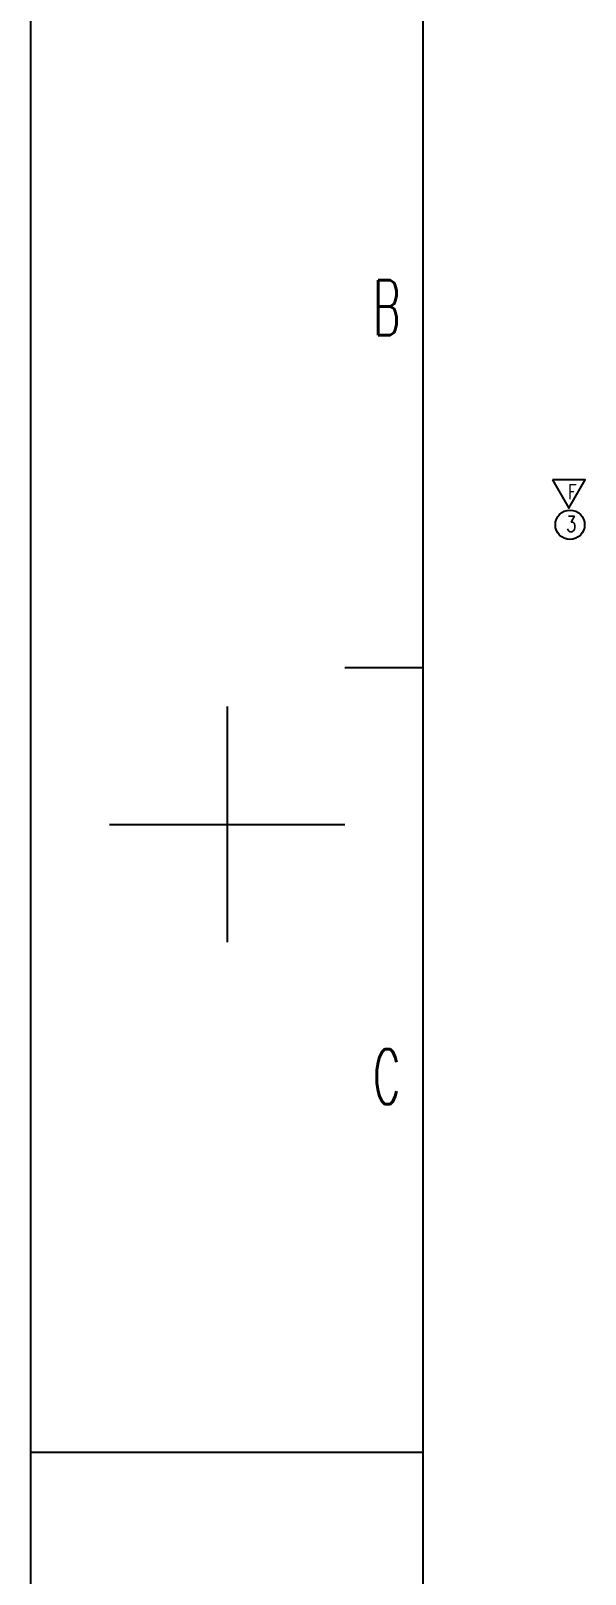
# Model space of a CAD drawing. Header units: millimetres. Extents: x 0 to 210, y 0 to 297.
# Drawn here: x 0 to 35.3, y 140.7 to 239.1 of the extents above; entities that cross this region are included whole.
import ezdxf
from ezdxf.enums import TextEntityAlignment as Align

# ---------------------------------------------------------------- set-up
doc = ezdxf.new("R2010")
doc.units = ezdxf.units.MM
doc.header["$LTSCALE"] = 19.36
doc.layers.get('0').update_dxf_attribs({"linetype": 'CONTINUOUS'})
doc.layers.add('備註', color=1, linetype='CONTINUOUS')
doc.styles.get("Standard").update_dxf_attribs({"font": 'simplex.shx', "width": 0.8})

msp = doc.modelspace()

# ---------------------------------------------------------------- linework, layer by layer
at = {"color": 2}
for p, q in [((0, 0.009), (0, 297.009)), ((20, 198.509), (25, 198.509)), ((12.5, 196.009), (12.5, 181.009)), ((5, 188.509), (20, 188.509)), ((0, 148.509), (25, 148.509))]:
    msp.add_line(p, q, dxfattribs=at)
at = {"color": 7}
msp.add_line((25, 5.009), (25, 292.009), dxfattribs=at)
at = {"layer": '備註'}
msp.add_lwpolyline([(33.223, 210.454), (34.267, 208.646), (35.311, 210.454)], close=True, dxfattribs=at)
msp.add_circle((34.347, 207.598), 0.933, dxfattribs=at)

# ---------------------------------------------------------------- texts
at = {"color": 2, "width": 0.56}
for s, p in [('B', (21.791, 219.681)), ('C', (21.791, 170.681))]:
    msp.add_text(s, height=3.5, dxfattribs=at).set_placement(p)
at = {"layer": '備註', "width": 0.8}
msp.add_text('3', height=0.98, dxfattribs=at).set_placement((34.428, 207.647), align=Align.MIDDLE_CENTER)
at = {"layer": '備註', "insert": (34.205, 210.159), "char_height": 0.933, "width": 1.61001, "attachment_point": 1}
msp.add_mtext('F', dxfattribs=at)

doc.saveas('drawing.dxf')
